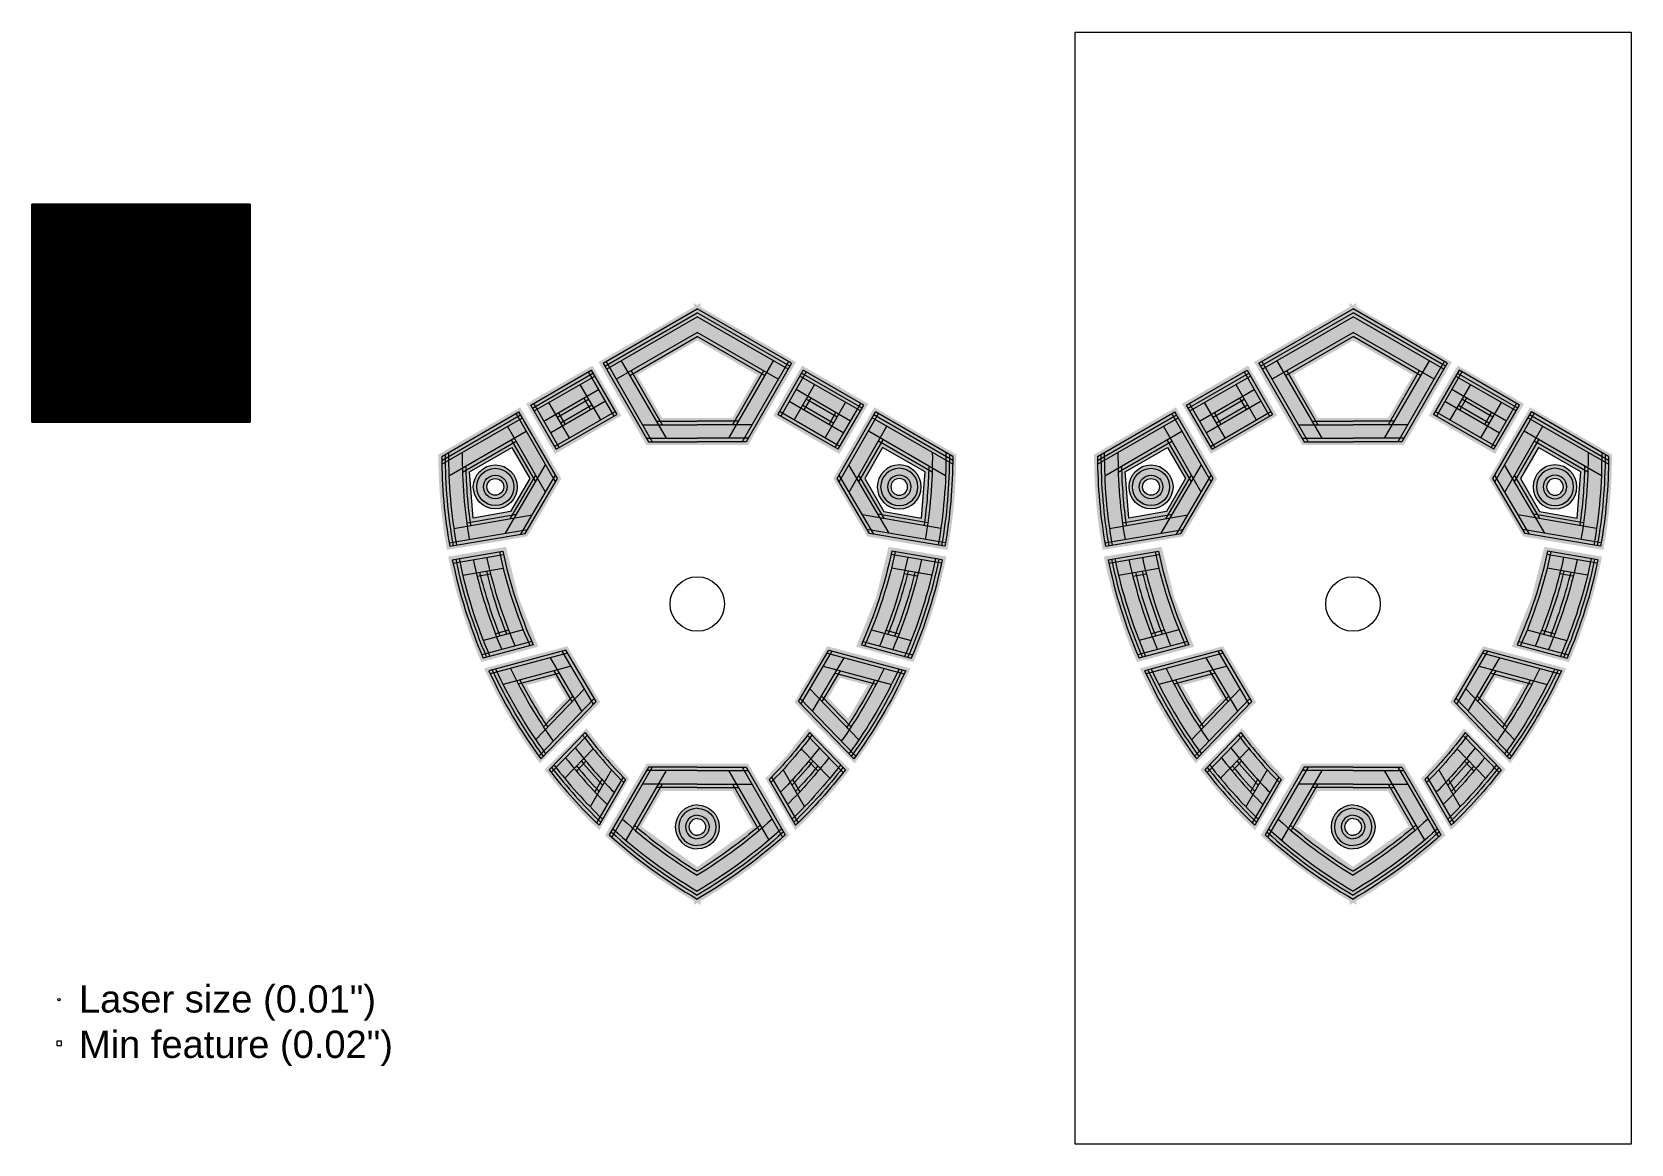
# Model space of a CAD drawing. Header units: inches. Extents: x -17.3 to 28.4, y -11 to 34.2.
# Drawn here: x -3.29 to 4.05, y 3.61 to 8.71 of the extents above; entities that cross this region are included whole.
import ezdxf

# ---------------------------------------------------------------- set-up
doc = ezdxf.new("R2010")
doc.units = ezdxf.units.IN
doc.header["$MEASUREMENT"] = 0
doc.layers.add('NOPLOT', color=5, linetype='Continuous', lineweight=5)
doc.styles.get("Standard").update_dxf_attribs({"font": 'arial.ttf'})
picture_1 = doc.add_image_def('image1.jpg', size_in_pixel=(640, 1280))

# ---------------------------------------------------------------- blocks, each defined once
blk = doc.blocks.new('256x256')
at = {"layer": 'NOPLOT'}
for p, q in [((0, 0), (0, 1)), ((1, 1), (0, 1)), ((1, 0.9961), (0, 0.9961)), ((1, 0.9922), (0, 0.9922)), ((1, 0.9883), (0, 0.9883)), ((1, 0.9844), (0, 0.9844)), ((1, 0.9805), (0, 0.9805)), ((1, 0.9766), (0, 0.9766)), ((1, 0.9727), (0, 0.9727)), ((1, 0.9688), (0, 0.9688)), ((1, 0.9648), (0, 0.9648)), ((1, 0.9609), (0, 0.9609)), ((1, 0.957), (0, 0.957)), ((0.0039, 0), (0.0039, 1)), ((0.0078, 0), (0.0078, 1)), ((0.0117, 0), (0.0117, 1)), ((0.0156, 0), (0.0156, 1)), ((0.0195, 0), (0.0195, 1)), ((0.0234, 0), (0.0234, 1)), ((0.0273, 0), (0.0273, 1)), ((0.0312, 0), (0.0312, 1)), ((0.0352, 0), (0.0352, 1)), ((0.0391, 0), (0.0391, 1)), ((0.043, 0), (0.043, 1)), ((0.0469, 0), (0.0469, 1)), ((0.0508, 0), (0.0508, 1)), ((0.0547, 0), (0.0547, 1)), ((0.0586, 0), (0.0586, 1)), ((0.0625, 0), (0.0625, 1)), ((0.0664, 0), (0.0664, 1)), ((0.0703, 0), (0.0703, 1)), ((0.0742, 0), (0.0742, 1)), ((0.0781, 0), (0.0781, 1)), ((0.082, 0), (0.082, 1)), ((0.0859, 0), (0.0859, 1)), ((0.0898, 0), (0.0898, 1)), ((0.0938, 0), (0.0938, 1)), ((0.0977, 0), (0.0977, 1)), ((0.1016, 0), (0.1016, 1)), ((0.1055, 0), (0.1055, 1)), ((0.1094, 0), (0.1094, 1)), ((0.1133, 0), (0.1133, 1)), ((0.1172, 0), (0.1172, 1)), ((0.1211, 0), (0.1211, 1)), ((0.125, 0), (0.125, 1)), ((0.1289, 0), (0.1289, 1)), ((0.1328, 0), (0.1328, 1)), ((0.1367, 0), (0.1367, 1)), ((0.1406, 0), (0.1406, 1)), ((0.1445, 0), (0.1445, 1)), ((0.1484, 0), (0.1484, 1)), ((0.1523, 0), (0.1523, 1)), ((0.1562, 0), (0.1562, 1)), ((0.1602, 0), (0.1602, 1)), ((0.1641, 0), (0.1641, 1)), ((0.168, 0), (0.168, 1)), ((0.1719, 0), (0.1719, 1)), ((0.1758, 0), (0.1758, 1)), ((0.1797, 0), (0.1797, 1)), ((0.1836, 0), (0.1836, 1)), ((0.1875, 0), (0.1875, 1)), ((0.1914, 0), (0.1914, 1)), ((0.1953, 0), (0.1953, 1)), ((0.1992, 0), (0.1992, 1)), ((0.2031, 0), (0.2031, 1)), ((0.207, 0), (0.207, 1)), ((0.2109, 0), (0.2109, 1)), ((0.2148, 0), (0.2148, 1)), ((0.2188, 0), (0.2188, 1)), ((0.2227, 0), (0.2227, 1)), ((0.2266, 0), (0.2266, 1)), ((0.2305, 0), (0.2305, 1)), ((0.2344, 0), (0.2344, 1)), ((0.2383, 0), (0.2383, 1)), ((0.2422, 0), (0.2422, 1)), ((0.2461, 0), (0.2461, 1)), ((0.25, 0), (0.25, 1)), ((0.2539, 0), (0.2539, 1)), ((0.2578, 0), (0.2578, 1)), ((0.2617, 0), (0.2617, 1)), ((0.2656, 0), (0.2656, 1)), ((0.2695, 0), (0.2695, 1)), ((0.2734, 0), (0.2734, 1)), ((0.2773, 0), (0.2773, 1)), ((0.2812, 0), (0.2812, 1)), ((0.2852, 0), (0.2852, 1)), ((0.2891, 0), (0.2891, 1)), ((0.293, 0), (0.293, 1)), ((0.2969, 0), (0.2969, 1)), ((0.3008, 0), (0.3008, 1)), ((0.3047, 0), (0.3047, 1)), ((0.3086, 0), (0.3086, 1)), ((0.3125, 0), (0.3125, 1)), ((0.3164, 0), (0.3164, 1)), ((0.3203, 0), (0.3203, 1)), ((0.3242, 0), (0.3242, 1)), ((0.3281, 0), (0.3281, 1)), ((0.332, 0), (0.332, 1)), ((0.3359, 0), (0.3359, 1)), ((0.3398, 0), (0.3398, 1)), ((0.3438, 0), (0.3438, 1)), ((0.3477, 0), (0.3477, 1)), ((0.3516, 0), (0.3516, 1)), ((0.3555, 0), (0.3555, 1)), ((0.3594, 0), (0.3594, 1)), ((0.3633, 0), (0.3633, 1)), ((0.3672, 0), (0.3672, 1)), ((0.3711, 0), (0.3711, 1)), ((0.375, 0), (0.375, 1)), ((0.3789, 0), (0.3789, 1)), ((0.3828, 0), (0.3828, 1)), ((0.3867, 0), (0.3867, 1)), ((0.3906, 0), (0.3906, 1)), ((0.3945, 0), (0.3945, 1)), ((0.3984, 0), (0.3984, 1)), ((0.4023, 0), (0.4023, 1)), ((0.4062, 0), (0.4062, 1)), ((0.4102, 0), (0.4102, 1)), ((0.4141, 0), (0.4141, 1)), ((0.418, 0), (0.418, 1)), ((0.4219, 0), (0.4219, 1)), ((0.4258, 0), (0.4258, 1)), ((0.4297, 0), (0.4297, 1)), ((0.4336, 0), (0.4336, 1)), ((0.4375, 0), (0.4375, 1)), ((0.4414, 0), (0.4414, 1)), ((0.4453, 0), (0.4453, 1)), ((0.4492, 0), (0.4492, 1)), ((0.4531, 0), (0.4531, 1)), ((0.457, 0), (0.457, 1)), ((0.4609, 0), (0.4609, 1)), ((0.4648, 0), (0.4648, 1)), ((0.4688, 0), (0.4688, 1)), ((0.4727, 0), (0.4727, 1)), ((0.4766, 0), (0.4766, 1)), ((0.4805, 0), (0.4805, 1)), ((0.4844, 0), (0.4844, 1)), ((0.4883, 0), (0.4883, 1)), ((0.4922, 0), (0.4922, 1)), ((0.4961, 0), (0.4961, 1)), ((0.5, 0), (0.5, 1)), ((0.5039, 0), (0.5039, 1)), ((0.5078, 0), (0.5078, 1)), ((0.5117, 0), (0.5117, 1)), ((0.5156, 0), (0.5156, 1)), ((0.5195, 0), (0.5195, 1)), ((0.5234, 0), (0.5234, 1)), ((0.5273, 0), (0.5273, 1)), ((0.5312, 0), (0.5312, 1)), ((0.5352, 0), (0.5352, 1)), ((0.5391, 0), (0.5391, 1)), ((0.543, 0), (0.543, 1)), ((0.5469, 0), (0.5469, 1)), ((0.5508, 0), (0.5508, 1)), ((0.5547, 0), (0.5547, 1)), ((0.5586, 0), (0.5586, 1)), ((0.5625, 0), (0.5625, 1)), ((0.5664, 0), (0.5664, 1)), ((0.5703, 0), (0.5703, 1)), ((0.5742, 0), (0.5742, 1)), ((0.5781, 0), (0.5781, 1)), ((0.582, 0), (0.582, 1)), ((0.5859, 0), (0.5859, 1)), ((0.5898, 0), (0.5898, 1)), ((0.5938, 0), (0.5938, 1)), ((0.5977, 0), (0.5977, 1)), ((0.6016, 0), (0.6016, 1)), ((0.6055, 0), (0.6055, 1)), ((0.6094, 0), (0.6094, 1)), ((0.6133, 0), (0.6133, 1)), ((0.6172, 0), (0.6172, 1)), ((0.6211, 0), (0.6211, 1)), ((0.625, 0), (0.625, 1)), ((0.6289, 0), (0.6289, 1)), ((0.6328, 0), (0.6328, 1)), ((0.6367, 0), (0.6367, 1)), ((0.6406, 0), (0.6406, 1)), ((0.6445, 0), (0.6445, 1)), ((0.6484, 0), (0.6484, 1)), ((0.6523, 0), (0.6523, 1)), ((0.6562, 0), (0.6562, 1)), ((0.6602, 0), (0.6602, 1)), ((0.6641, 0), (0.6641, 1)), ((0.668, 0), (0.668, 1)), ((0.6719, 0), (0.6719, 1)), ((0.6758, 0), (0.6758, 1)), ((0.6797, 0), (0.6797, 1)), ((0.6836, 0), (0.6836, 1)), ((0.6875, 0), (0.6875, 1)), ((0.6914, 0), (0.6914, 1)), ((0.6953, 0), (0.6953, 1)), ((0.6992, 0), (0.6992, 1)), ((0.7031, 0), (0.7031, 1)), ((0.707, 0), (0.707, 1)), ((0.7109, 0), (0.7109, 1)), ((0.7148, 0), (0.7148, 1)), ((0.7188, 0), (0.7188, 1)), ((0.7227, 0), (0.7227, 1)), ((0.7266, 0), (0.7266, 1)), ((0.7305, 0), (0.7305, 1)), ((0.7344, 0), (0.7344, 1)), ((0.7383, 0), (0.7383, 1)), ((0.7422, 0), (0.7422, 1)), ((0.7461, 0), (0.7461, 1)), ((0.75, 0), (0.75, 1)), ((0.7539, 0), (0.7539, 1)), ((0.7578, 0), (0.7578, 1)), ((0.7617, 0), (0.7617, 1)), ((0.7656, 0), (0.7656, 1)), ((0.7695, 0), (0.7695, 1)), ((0.7734, 0), (0.7734, 1)), ((0.7773, 0), (0.7773, 1)), ((0.7812, 0), (0.7812, 1)), ((0.7852, 0), (0.7852, 1)), ((0.7891, 0), (0.7891, 1)), ((0.793, 0), (0.793, 1)), ((0.7969, 0), (0.7969, 1)), ((0.8008, 0), (0.8008, 1)), ((0.8047, 0), (0.8047, 1)), ((0.8086, 0), (0.8086, 1)), ((0.8125, 0), (0.8125, 1)), ((0.8164, 0), (0.8164, 1)), ((0.8203, 0), (0.8203, 1)), ((0.8242, 0), (0.8242, 1)), ((0.8281, 0), (0.8281, 1)), ((0.832, 0), (0.832, 1)), ((0.8359, 0), (0.8359, 1)), ((0.8398, 0), (0.8398, 1)), ((0.8438, 0), (0.8438, 1)), ((0.8477, 0), (0.8477, 1)), ((0.8516, 0), (0.8516, 1)), ((0.8555, 0), (0.8555, 1)), ((0.8594, 0), (0.8594, 1)), ((0.8633, 0), (0.8633, 1)), ((0.8672, 0), (0.8672, 1)), ((0.8711, 0), (0.8711, 1)), ((0.875, 0), (0.875, 1)), ((0.8789, 0), (0.8789, 1)), ((0.8828, 0), (0.8828, 1)), ((0.8867, 0), (0.8867, 1)), ((0.8906, 0), (0.8906, 1)), ((0.8945, 0), (0.8945, 1)), ((0.8984, 0), (0.8984, 1)), ((0.9023, 0), (0.9023, 1)), ((0.9062, 0), (0.9062, 1)), ((0.9102, 0), (0.9102, 1)), ((0.9141, 0), (0.9141, 1)), ((0.918, 0), (0.918, 1)), ((0.9219, 0), (0.9219, 1)), ((0.9258, 0), (0.9258, 1)), ((0.9297, 0), (0.9297, 1)), ((0.9336, 0), (0.9336, 1)), ((0.9375, 0), (0.9375, 1)), ((0.9414, 0), (0.9414, 1)), ((0.9453, 0), (0.9453, 1)), ((0.9492, 0), (0.9492, 1)), ((0.9531, 0), (0.9531, 1)), ((0.957, 0), (0.957, 1)), ((0.9609, 0), (0.9609, 1)), ((0.9648, 0), (0.9648, 1)), ((0.9688, 0), (0.9688, 1)), ((0.9727, 0), (0.9727, 1)), ((0.9766, 0), (0.9766, 1)), ((0.9805, 0), (0.9805, 1)), ((0.9844, 0), (0.9844, 1)), ((0.9883, 0), (0.9883, 1)), ((0.9922, 0), (0.9922, 1)), ((0.9961, 0), (0.9961, 1)), ((1, 1), (1, 0)), ((1, 0.9531), (0, 0.9531)), ((1, 0.9492), (0, 0.9492)), ((1, 0.9453), (0, 0.9453)), ((1, 0.9414), (0, 0.9414)), ((1, 0.9375), (0, 0.9375)), ((1, 0.9336), (0, 0.9336)), ((1, 0.9297), (0, 0.9297)), ((1, 0.9258), (0, 0.9258)), ((1, 0.9219), (0, 0.9219)), ((1, 0.918), (0, 0.918)), ((1, 0.9141), (0, 0.9141)), ((1, 0.9102), (0, 0.9102)), ((1, 0.9062), (0, 0.9062)), ((1, 0.9023), (0, 0.9023)), ((1, 0.8984), (0, 0.8984)), ((1, 0.8945), (0, 0.8945)), ((1, 0.8906), (0, 0.8906)), ((1, 0.8867), (0, 0.8867)), ((1, 0.8828), (0, 0.8828)), ((1, 0.8789), (0, 0.8789)), ((1, 0.875), (0, 0.875)), ((1, 0.8711), (0, 0.8711)), ((1, 0.8672), (0, 0.8672)), ((1, 0.8633), (0, 0.8633)), ((1, 0.8594), (0, 0.8594)), ((1, 0.8555), (0, 0.8555)), ((1, 0.8516), (0, 0.8516)), ((1, 0.8477), (0, 0.8477)), ((1, 0.8438), (0, 0.8438)), ((1, 0.8398), (0, 0.8398)), ((1, 0.8359), (0, 0.8359)), ((1, 0.832), (0, 0.832)), ((1, 0.8281), (0, 0.8281)), ((1, 0.8242), (0, 0.8242)), ((1, 0.8203), (0, 0.8203)), ((1, 0.8164), (0, 0.8164)), ((1, 0.8125), (0, 0.8125)), ((1, 0.8086), (0, 0.8086)), ((1, 0.8047), (0, 0.8047)), ((1, 0.8008), (0, 0.8008)), ((1, 0.7969), (0, 0.7969)), ((1, 0.793), (0, 0.793)), ((1, 0.7891), (0, 0.7891)), ((1, 0.7852), (0, 0.7852)), ((1, 0.7812), (0, 0.7812)), ((1, 0.7773), (0, 0.7773)), ((1, 0.7734), (0, 0.7734)), ((1, 0.7695), (0, 0.7695)), ((1, 0.7656), (0, 0.7656)), ((1, 0.7617), (0, 0.7617)), ((1, 0.7578), (0, 0.7578)), ((1, 0.7539), (0, 0.7539)), ((1, 0.75), (0, 0.75)), ((1, 0.7461), (0, 0.7461)), ((1, 0.7422), (0, 0.7422)), ((1, 0.7383), (0, 0.7383)), ((1, 0.7344), (0, 0.7344)), ((1, 0.7305), (0, 0.7305)), ((1, 0.7266), (0, 0.7266)), ((1, 0.7227), (0, 0.7227)), ((1, 0.7188), (0, 0.7188)), ((1, 0.7148), (0, 0.7148)), ((1, 0.7109), (0, 0.7109)), ((1, 0.707), (0, 0.707)), ((1, 0.7031), (0, 0.7031)), ((1, 0.6992), (0, 0.6992)), ((1, 0.6953), (0, 0.6953)), ((1, 0.6914), (0, 0.6914)), ((1, 0.6875), (0, 0.6875)), ((1, 0.6836), (0, 0.6836)), ((1, 0.6797), (0, 0.6797)), ((1, 0.6758), (0, 0.6758)), ((1, 0.6719), (0, 0.6719)), ((1, 0.668), (0, 0.668)), ((1, 0.6641), (0, 0.6641)), ((1, 0.6602), (0, 0.6602)), ((1, 0.6562), (0, 0.6562)), ((1, 0.6523), (0, 0.6523)), ((1, 0.6484), (0, 0.6484)), ((1, 0.6445), (0, 0.6445)), ((1, 0.6406), (0, 0.6406)), ((1, 0.6367), (0, 0.6367)), ((1, 0.6328), (0, 0.6328)), ((1, 0.6289), (0, 0.6289)), ((1, 0.625), (0, 0.625)), ((1, 0.6211), (0, 0.6211)), ((1, 0.6172), (0, 0.6172)), ((1, 0.6133), (0, 0.6133)), ((1, 0.6094), (0, 0.6094)), ((1, 0.6055), (0, 0.6055)), ((1, 0.6016), (0, 0.6016)), ((1, 0.5977), (0, 0.5977)), ((1, 0.5938), (0, 0.5938)), ((1, 0.5898), (0, 0.5898)), ((1, 0.5859), (0, 0.5859)), ((1, 0.582), (0, 0.582)), ((1, 0.5781), (0, 0.5781)), ((1, 0.5742), (0, 0.5742)), ((1, 0.5703), (0, 0.5703)), ((1, 0.5664), (0, 0.5664)), ((1, 0.5625), (0, 0.5625)), ((1, 0.5586), (0, 0.5586)), ((1, 0.5547), (0, 0.5547)), ((1, 0.5508), (0, 0.5508)), ((1, 0.5469), (0, 0.5469)), ((1, 0.543), (0, 0.543)), ((1, 0.5391), (0, 0.5391)), ((1, 0.5352), (0, 0.5352)), ((1, 0.5312), (0, 0.5312)), ((1, 0.5273), (0, 0.5273)), ((1, 0.5234), (0, 0.5234)), ((1, 0.5195), (0, 0.5195)), ((1, 0.5156), (0, 0.5156)), ((1, 0.5117), (0, 0.5117)), ((1, 0.5078), (0, 0.5078)), ((1, 0.5039), (0, 0.5039)), ((1, 0.5), (0, 0.5)), ((1, 0.4961), (0, 0.4961)), ((1, 0.4922), (0, 0.4922)), ((1, 0.4883), (0, 0.4883)), ((1, 0.4844), (0, 0.4844)), ((1, 0.4805), (0, 0.4805)), ((1, 0.4766), (0, 0.4766)), ((1, 0.4727), (0, 0.4727)), ((1, 0.4688), (0, 0.4688)), ((1, 0.4648), (0, 0.4648)), ((1, 0.4609), (0, 0.4609)), ((1, 0.457), (0, 0.457)), ((1, 0.4531), (0, 0.4531)), ((1, 0.4492), (0, 0.4492)), ((1, 0.4453), (0, 0.4453)), ((1, 0.4414), (0, 0.4414)), ((1, 0.4375), (0, 0.4375)), ((1, 0.4336), (0, 0.4336)), ((1, 0.4297), (0, 0.4297)), ((1, 0.4258), (0, 0.4258)), ((1, 0.4219), (0, 0.4219)), ((1, 0.418), (0, 0.418)), ((1, 0.4141), (0, 0.4141)), ((1, 0.4102), (0, 0.4102)), ((1, 0.4062), (0, 0.4062)), ((1, 0.4023), (0, 0.4023)), ((1, 0.3984), (0, 0.3984)), ((1, 0.3945), (0, 0.3945)), ((1, 0.3906), (0, 0.3906)), ((1, 0.3867), (0, 0.3867)), ((1, 0.3828), (0, 0.3828)), ((1, 0.3789), (0, 0.3789)), ((1, 0.375), (0, 0.375)), ((1, 0.3711), (0, 0.3711)), ((1, 0.3672), (0, 0.3672)), ((1, 0.3633), (0, 0.3633)), ((1, 0.3594), (0, 0.3594)), ((1, 0.3555), (0, 0.3555)), ((1, 0.3516), (0, 0.3516)), ((1, 0.3477), (0, 0.3477)), ((1, 0.3438), (0, 0.3438)), ((1, 0.3398), (0, 0.3398)), ((1, 0.3359), (0, 0.3359)), ((1, 0.332), (0, 0.332)), ((1, 0.3281), (0, 0.3281)), ((1, 0.3242), (0, 0.3242)), ((1, 0.3203), (0, 0.3203)), ((1, 0.3164), (0, 0.3164)), ((1, 0.3125), (0, 0.3125)), ((1, 0.3086), (0, 0.3086)), ((1, 0.3047), (0, 0.3047)), ((1, 0.3008), (0, 0.3008)), ((1, 0.2969), (0, 0.2969)), ((1, 0.293), (0, 0.293)), ((1, 0.2891), (0, 0.2891)), ((1, 0.2852), (0, 0.2852)), ((1, 0.2812), (0, 0.2812)), ((1, 0.2773), (0, 0.2773)), ((1, 0.2734), (0, 0.2734)), ((1, 0.2695), (0, 0.2695)), ((1, 0.2656), (0, 0.2656)), ((1, 0.2617), (0, 0.2617)), ((1, 0.2578), (0, 0.2578)), ((1, 0.2539), (0, 0.2539)), ((1, 0.25), (0, 0.25)), ((1, 0.2461), (0, 0.2461)), ((1, 0.2422), (0, 0.2422)), ((1, 0.2383), (0, 0.2383)), ((1, 0.2344), (0, 0.2344)), ((1, 0.2305), (0, 0.2305)), ((1, 0.2266), (0, 0.2266)), ((1, 0.2227), (0, 0.2227)), ((1, 0.2188), (0, 0.2188)), ((1, 0.2148), (0, 0.2148)), ((1, 0.2109), (0, 0.2109)), ((1, 0.207), (0, 0.207)), ((1, 0.2031), (0, 0.2031)), ((1, 0.1992), (0, 0.1992)), ((1, 0.1953), (0, 0.1953)), ((1, 0.1914), (0, 0.1914)), ((1, 0.1875), (0, 0.1875)), ((1, 0.1836), (0, 0.1836)), ((1, 0.1797), (0, 0.1797)), ((1, 0.1758), (0, 0.1758)), ((1, 0.1719), (0, 0.1719)), ((1, 0.168), (0, 0.168)), ((1, 0.1641), (0, 0.1641)), ((1, 0.1602), (0, 0.1602)), ((1, 0.1562), (0, 0.1562)), ((1, 0.1523), (0, 0.1523)), ((1, 0.1484), (0, 0.1484)), ((1, 0.1445), (0, 0.1445)), ((1, 0.1406), (0, 0.1406)), ((1, 0.1367), (0, 0.1367)), ((1, 0.1328), (0, 0.1328)), ((1, 0.1289), (0, 0.1289)), ((1, 0.125), (0, 0.125)), ((1, 0.1211), (0, 0.1211)), ((1, 0.1172), (0, 0.1172)), ((1, 0.1133), (0, 0.1133)), ((1, 0.1094), (0, 0.1094)), ((1, 0.1055), (0, 0.1055)), ((1, 0.1016), (0, 0.1016)), ((1, 0.0977), (0, 0.0977)), ((1, 0.0938), (0, 0.0938)), ((1, 0.0898), (0, 0.0898)), ((1, 0.0859), (0, 0.0859)), ((1, 0.082), (0, 0.082)), ((1, 0.0781), (0, 0.0781)), ((1, 0.0742), (0, 0.0742)), ((1, 0.0703), (0, 0.0703)), ((1, 0.0664), (0, 0.0664)), ((1, 0.0625), (0, 0.0625)), ((1, 0.0586), (0, 0.0586)), ((1, 0.0547), (0, 0.0547)), ((1, 0.0508), (0, 0.0508)), ((1, 0.0469), (0, 0.0469)), ((1, 0.043), (0, 0.043)), ((1, 0.0391), (0, 0.0391)), ((1, 0.0352), (0, 0.0352)), ((1, 0.0312), (0, 0.0312)), ((1, 0.0273), (0, 0.0273)), ((1, 0.0234), (0, 0.0234)), ((1, 0.0195), (0, 0.0195)), ((1, 0.0156), (0, 0.0156)), ((1, 0.0117), (0, 0.0117)), ((1, 0.0078), (0, 0.0078)), ((1, 0.0039), (0, 0.0039)), ((0, 0), (1, 0))]:
    blk.add_line(p, q, dxfattribs=at)
blk = doc.blocks.new('Shield_Small_half')
at = {"layer": 'NOPLOT', "true_color": 0xffffff}
h = blk.add_hatch(color=7, dxfattribs=at)
h.dxf.hatch_style = 1
h.paths.add_polyline_path([(-0.8047, -0.874), (-0.9663, -0.9018), (-0.9825, -0.7029), (-0.7991, -0.597), (-0.7219, -0.7307)])
h.paths.add_polyline_path([(-0.6502, -1.7664), (-0.735, -1.6225), (-0.6161, -1.5906), (-0.5647, -1.6777)])
edge = h.paths.add_edge_path()
edge.add_line((-0.6783, -1.9591), (-0.4992, -1.78))
edge.add_line((-0.4992, -1.78), (-0.4992, -1.78))
edge.add_line((-0.4992, -1.78), (-0.4996, -1.7795))
edge.add_line((-0.4996, -1.7795), (-0.4182, -1.6949))
edge.add_line((-0.4182, -1.6949), (-0.5602, -1.454))
edge.add_line((-0.5602, -1.454), (-0.6734, -1.4843))
edge.add_line((-0.6734, -1.4843), (-0.6735, -1.484))
edge.add_line((-0.6735, -1.484), (-0.9192, -1.5499))
edge.add_arc((1.1016, -0.636), 2.2178, 204.33461, 216.62592)
edge = h.paths.add_edge_path()
edge.add_line((-0.2705, -2.0482), (-0.3984, -2.2697))
edge.add_arc((1.1016, -0.636), 2.2178, 227.44442, 240.65507)
edge.add_line((0.0147, -2.5692), (0.0147, -2.4158))
edge.add_line((0.0147, -2.4158), (-0.24, -2.2316))
edge.add_line((-0.24, -2.2316), (-0.1515, -2.0784))
edge.add_line((-0.1515, -2.0784), (0.0147, -2.0784))
edge.add_line((0.0147, -2.0784), (0.0147, -1.9609))
edge.add_line((0.0147, -1.9609), (-0.2194, -1.9609))
edge.add_line((-0.2194, -1.9609), (-0.27, -2.0486))
edge.add_line((-0.27, -2.0486), (-0.2705, -2.0482))
edge = h.paths.add_edge_path()
edge.add_line((-0.422, -2.2476), (-0.293, -2.0241))
edge.add_line((-0.293, -2.0241), (-0.389, -1.9212))
edge.add_line((-0.389, -1.9212), (-0.4779, -1.8073))
edge.add_line((-0.4779, -1.8073), (-0.6583, -1.9856))
edge.add_arc((1.1016, -0.636), 2.2178, 217.48397, 226.60838)
edge = h.paths.add_edge_path()
edge.add_line((-0.825, -1.0256), (-1.0738, -1.0677))
edge.add_arc((1.1016, -0.636), 2.2178, 191.22435, 203.55831)
edge.add_line((-0.9314, -1.5224), (-0.6847, -1.4563))
edge.add_line((-0.6847, -1.4563), (-0.77, -1.2448))
edge.add_line((-0.77, -1.2448), (-0.825, -1.0256))
edge = h.paths.add_edge_path()
edge.add_line((-0.6384, -0.6399), (-0.7633, -0.4237))
edge.add_line((-0.7633, -0.4237), (-1.1162, -0.6275))
edge.add_arc((1.1016, -0.636), 2.2178, 179.78069, 190.47205)
edge.add_line((-1.0793, -1.0391), (-0.8319, -0.9981))
edge.add_line((-0.8319, -0.9981), (-0.832, -0.9979))
edge.add_line((-0.832, -0.9979), (-0.7329, -0.9809))
edge.add_line((-0.7329, -0.9809), (-0.586, -0.7312))
edge.add_line((-0.586, -0.7312), (-0.6386, -0.64))
edge.add_line((-0.6386, -0.64), (-0.6384, -0.6399))
h.paths.add_polyline_path([(-0.4264, -0.2292), (-0.3015, -0.4454), (-0.3013, -0.4453), (-0.2194, -0.5872), (0.0147, -0.5872), (0.0147, -0.4697), (-0.1515, -0.4697), (-0.2583, -0.2848), (0.0147, -0.1272), (0.0147, 0.0254)])
h.paths.add_polyline_path([(-0.327, -0.4601), (-0.4518, -0.2439), (-0.7378, -0.409), (-0.613, -0.6253)])
h = blk.add_hatch(color=7, dxfattribs=at)
h.dxf.hatch_style = 1
h.paths.add_polyline_path([(-0.2784, -0.2794), (0, -0.1187), (0, 0), (-0.4061, -0.2345), (-0.2109, -0.5725), (0, -0.5725), (0, -0.4844), (-0.16, -0.4844)])
h = blk.add_hatch(color=7, dxfattribs=at)
h.dxf.hatch_style = 1
h.paths.add_polyline_path([(-0.457, -0.2638), (-0.7179, -0.4145), (-0.6078, -0.6053), (-0.3468, -0.4546)])
h.paths.add_polyline_path([(-0.5755, -0.4849), (-0.5902, -0.4595), (-0.4819, -0.3969), (-0.4672, -0.4224)], flags=16)
h = blk.add_hatch(color=7, dxfattribs=at)
h.dxf.hatch_style = 1
h.paths.add_polyline_path([(-0.7688, -0.4439), (-1.1016, -0.636, 0.044227), (-1.0672, -1.0235), (-0.7421, -0.9676), (-0.603, -0.7311)])
h.paths.add_polyline_path([(-0.705, -0.7307), (-0.7973, -0.8877), (-0.9796, -0.919, -0.026785), (-0.9979, -0.6949), (-0.7937, -0.577)], flags=16)
h = blk.add_hatch(color=7, dxfattribs=at)
h.dxf.hatch_style = 1
edge = h.paths.add_edge_path()
edge.add_arc((-0.8708, -0.7673), 0.0948, 0, 360)
edge = h.paths.add_edge_path(flags=17)
edge.add_arc((-0.8708, -0.7673), 0.0361, 0, 360)
h = blk.add_hatch(color=7, dxfattribs=at)
h.dxf.hatch_style = 1
h.paths.add_polyline_path([(-0.8389, -1.0438), (-1.0561, -1.0812, 0.050608), (-0.9227, -1.5055), (-0.7074, -1.4478, -0.053721)])
h.paths.add_polyline_path([(-0.9349, -1.1498), (-0.9059, -1.1448, 0.030969), (-0.8277, -1.3888), (-0.8562, -1.3965, -0.030855)], flags=16)
h = blk.add_hatch(color=7, dxfattribs=at)
h.dxf.hatch_style = 1
h.paths.add_polyline_path([(-0.5672, -1.4711), (-0.8985, -1.5599, 0.050176), (-0.6744, -1.9397), (-0.4365, -1.6927)])
h.paths.add_polyline_path([(-0.7575, -1.6133), (-0.6091, -1.5736), (-0.5464, -1.6798), (-0.653, -1.7905, -0.0245)], flags=16)
h = blk.add_hatch(color=7, dxfattribs=at)
h.dxf.hatch_style = 1
h.paths.add_polyline_path([(-0.4839, -1.8267), (-0.6385, -1.9872, 0.036527), (-0.4234, -2.2261), (-0.3096, -2.0289, -0.033707)])
h.paths.add_polyline_path([(-0.4904, -1.9605, 0.0131), (-0.4189, -2.0421), (-0.4343, -2.0687, -0.013797), (-0.5109, -1.9818)], flags=16)
h = blk.add_hatch(color=7, dxfattribs=at)
h.dxf.hatch_style = 1
h.paths.add_polyline_path([(-0.2594, -2.2357), (-0.16, -2.0637), (0, -2.0637), (0, -1.9756), (-0.2109, -1.9756), (-0.3793, -2.2672, 0.05343), (0, -2.5439), (0, -2.4242, -0.03822)])
h = blk.add_hatch(color=7, dxfattribs=at)
h.dxf.hatch_style = 1
edge = h.paths.add_edge_path()
edge.add_line((0, -2.328), (0, -2.1383))
edge.add_arc((0, -2.2332), 0.0948, 90, 270)
edge = h.paths.add_edge_path()
edge.add_line((0, -2.2693), (0, -2.1971))
edge.add_arc((0, -2.2332), 0.0361, 90, 270)
at = {"layer": 'NOPLOT'}
for p, q in [((-0.4061, -0.2345), (0, 0)), ((-0.3987, -0.2472), (0, -0.017)), ((-0.3914, -0.2599), (0, -0.0339)), ((-0.3493, -0.3034), (0, -0.1018)), ((-0.2911, -0.2868), (0, -0.1187)), ((-0.7179, -0.4145), (-0.457, -0.2638)), ((-0.4061, -0.2345), (-0.2109, -0.5725)), ((-0.3934, -0.2271), (-0.1939, -0.5725)), ((-0.3278, -0.2232), (-0.1346, -0.5578)), ((-0.2857, -0.2667), (-0.1515, -0.4991)), ((-0.7106, -0.4272), (-0.4497, -0.2766)), ((-0.7032, -0.4399), (-0.4423, -0.2893)), ((-0.5059, -0.326), (-0.4178, -0.4786)), ((-0.6612, -0.4835), (-0.4257, -0.3475)), ((-0.5515, -0.5559), (-0.6397, -0.4032)), ((-0.3963, -0.3984), (-0.6318, -0.5344)), ((-0.6029, -0.4668), (-0.4692, -0.3896)), ((-0.4893, -0.3842), (-0.4599, -0.4351)), ((-1.1016, -0.636), (-0.7688, -0.4439)), ((-1.1015, -0.6529), (-0.7615, -0.4566)), ((-1.1013, -0.6698), (-0.7541, -0.4693)), ((-0.6115, -0.7457), (-0.7815, -0.4512)), ((-0.603, -0.7311), (-0.7688, -0.4439)), ((-0.6151, -0.5926), (-0.3542, -0.4419)), ((-0.6078, -0.6053), (-0.3468, -0.4546)), ((-0.5682, -0.4976), (-0.5976, -0.4468)), ((-0.4545, -0.415), (-0.5882, -0.4923)), ((-1.0706, -0.7199), (-0.7375, -0.5275)), ((-0.6542, -0.7893), (-0.8177, -0.506)), ((-0.2363, -0.4991), (0, -0.4991)), ((-0.177, -0.4844), (0, -0.4844)), ((-1.0124, -0.7032), (-0.781, -0.5696)), ((-0.6965, -0.7453), (-0.8011, -0.5643)), ((-0.2194, -0.5578), (0, -0.5578)), ((-0.2109, -0.5725), (0, -0.5725)), ((-0.8271, -0.9673), (-0.6537, -0.6726)), ((-0.8071, -0.9043), (-0.6964, -0.7162)), ((-0.761, -0.9709), (-0.6114, -0.7165)), ((-0.7421, -0.9676), (-0.603, -0.7311)), ((-1.05, -0.946), (-0.7123, -0.888)), ((-0.9941, -0.9215), (-0.7784, -0.8844)), ((-1.0698, -1.009), (-0.7323, -0.951)), ((-1.0673, -1.0235), (-0.7421, -0.9676)), ((-0.5672, -1.4711), (-0.8985, -1.5599)), ((-0.5595, -1.4842), (-0.8922, -1.5734)), ((-0.4971, -1.7345), (-0.6331, -1.504)), ((-0.447, -1.7037), (-0.5819, -1.475)), ((-0.4365, -1.6927), (-0.5672, -1.4711)), ((-0.5432, -1.5407), (-0.837, -1.6194)), ((-0.5944, -1.5696), (-0.772, -1.6172)), ((-0.5387, -1.693), (-0.6168, -1.5604)), ((-0.6968, -1.8571), (-0.4858, -1.6381)), ((-0.6832, -1.9277), (-0.4442, -1.6796)), ((-0.6744, -1.9397), (-0.4365, -1.6927)), ((-0.6634, -1.8013), (-0.5358, -1.6688)), ((-0.2109, -1.9756), (-0.3793, -2.2672)), ((-0.1939, -1.9756), (-0.3681, -2.2773)), ((-0.1346, -1.9902), (-0.3081, -2.2907)), ((0, -1.9902), (-0.2194, -1.9902)), ((0, -1.9756), (-0.2109, -1.9756)), ((-0.1515, -2.049), (-0.2668, -2.2487)), ((0, -2.049), (-0.2363, -2.049)), ((0, -2.0637), (-0.177, -2.0637))]:
    blk.add_line(p, q, dxfattribs=at)
for points in [[(-0.4697, -0.2712), (-0.3596, -0.462)], [(-0.457, -0.2638), (-0.3468, -0.4546)], [(-0.5951, -0.598), (-0.7052, -0.4072)], [(-0.6078, -0.6053), (-0.7179, -0.4145)], [(-1.0561, -1.0812), (-0.8389, -1.0438)], [(-1.0531, -1.0955), (-0.8358, -1.0582)], [(-1.011, -1.1479), (-0.8369, -1.118)], [(-0.9495, -1.1523), (-0.8914, -1.1423)], [(-0.7135, -1.4343), (-0.9285, -1.4919)], [(-0.7508, -1.3834), (-0.9222, -1.4294)], [(-0.8134, -1.385), (-0.8705, -1.4003)], [(-0.7074, -1.4478), (-0.9227, -1.5055)], [(-0.6385, -1.9872), (-0.4839, -1.8267)], [(-0.6294, -1.9989), (-0.475, -1.8385)], [(-0.5716, -2.0236), (-0.4485, -1.8958)], [(-0.5212, -1.9924), (-0.4802, -1.9498)], [(-0.37, -1.9867), (-0.462, -2.1461)], [(-0.4112, -2.0287), (-0.4419, -2.082)], [(-0.3202, -2.018), (-0.4343, -2.2155)], [(-0.3096, -2.0289), (-0.4234, -2.2261)]]:
    blk.add_lwpolyline(points, dxfattribs=at)
blk.add_lwpolyline([(-0.7991, -0.597), (-0.7219, -0.7307), (-0.8047, -0.874), (-0.9663, -0.9018), (-0.9825, -0.7029)], close=True, dxfattribs=at)
for radius in [0.0948, 0.0802, 0.0508, 0.0361]:
    blk.add_circle((-0.8708, -0.7673), radius, dxfattribs=at)
for centre, radius, start, end in [((1.1016, -0.636), 2.1738, 179.55196, 190.13458), ((1.1016, -0.636), 2.115, 179.53949, 189.74744), ((1.1016, -0.636), 2.2031, 180, 190.12942), ((1.1016, -0.636), 2.1884, 179.77774, 190.13198), ((1.1016, -0.636), 2.1003, 181.15005, 188.14456), ((1.1016, -0.636), 2.2031, 191.65766, 203.24631), ((1.1016, -0.636), 2.1884, 191.67048, 203.30204), ((1.1016, -0.636), 2.1738, 191.68348, 203.35854), ((1.1016, -0.636), 2.115, 192.13546, 203.19026), ((1.1016, -0.636), 2.0562, 192.20373, 203.42594), ((1.1016, -0.636), 1.9975, 191.85438, 204.10206), ((1.1016, -0.636), 1.9828, 191.86999, 204.17006), ((1.1016, -0.636), 2.1003, 193.75741, 201.63159), ((1.1016, -0.636), 2.0709, 193.81439, 201.72609), ((1.1016, -0.636), 2.2031, 204.79337, 216.28325), ((1.1016, -0.636), 2.1884, 204.85976, 216.21687), ((1.1016, -0.636), 2.1738, 204.92705, 216.14957), ((1.1016, -0.636), 2.115, 205.61026, 215.46637), ((1.1016, -0.636), 2.1003, 207.32091, 213.75571), ((1.1016, -0.636), 1.9975, 216.97456, 224.74443), ((1.1016, -0.636), 1.9828, 216.90656, 224.62865), ((1.1016, -0.636), 2.0562, 217.65068, 224.7667), ((1.1016, -0.636), 2.2031, 217.83031, 226.19804), ((1.1016, -0.636), 2.1884, 217.77458, 226.10356), ((1.1016, -0.636), 2.1738, 217.71808, 226.00776), ((1.1016, -0.636), 2.115, 217.88636, 225.19967), ((1.1016, -0.636), 2.1003, 219.44503, 223.42861), ((1.1016, -0.636), 2.0709, 219.35054, 223.18663), ((1.1016, -0.636), 2.115, 227.65576, 238.61183), ((0, -2.2332), 0.0948, 90, 270), ((0, -2.2332), 0.0802, 90, 270), ((0, -2.2332), 0.0508, 90, 270), ((0, -2.2332), 0.0361, 90, 270), ((1.1016, -0.636), 2.2031, 227.76628, 240), ((1.1016, -0.636), 2.1884, 227.68289, 239.77774), ((1.1016, -0.636), 2.1738, 227.59835, 239.55196), ((1.1016, -0.636), 2.1003, 229.2043, 238.36706)]:
    blk.add_arc(centre, radius, start, end, dxfattribs=at)
blk = doc.blocks.new('Shield_Small_Full')
at = {"layer": 'NOPLOT'}
blk.add_circle((0, -2.9585), 0.125, dxfattribs=at)
at = {"layer": 'NOPLOT', "yscale": 1.063829787234037, "zscale": 1.063829787234037}
for xscale in [1.063829787234037, -1.063829787234037]:
    blk.add_blockref('Shield_Small_half', (0, -1.6053), dxfattribs=dict(at, xscale=xscale))

msp = doc.modelspace()

# ---------------------------------------------------------------- linework, layer by layer
at = {"layer": 'NOPLOT'}
msp.add_lwpolyline([(-3.174, 4.0661), (-3.154, 4.0661), (-3.154, 4.0861), (-3.174, 4.0861)], close=True, dxfattribs=at)
msp.add_circle((-3.1652, 4.2763), 0.005, dxfattribs=at)

# ---------------------------------------------------------------- block references
for name, p in [('256x256', (-3.2887, 6.9256)), ('Shield_Small_Full', (-0.2374, 9.0499)), ('Shield_Small_Full', (2.7701, 9.0499))]:
    msp.add_blockref(name, p, dxfattribs=at)

# ---------------------------------------------------------------- texts
at = {"layer": 'NOPLOT', "insert": (-3.0733, 4.3427), "char_height": 0.125, "attachment_point": 1}
msp.add_mtext_dynamic_manual_height_columns('Laser size (0.01")\\PMin feature (0.02")', width=1.789542, gutter_width=1, heights=[0], dxfattribs=at)

# ---------------------------------------------------------------- pictures from other files: only their frames are drawn
at = {"layer": 'NOPLOT'}
image = msp.add_image(picture_1, insert=(1.4951, 3.6146), size_in_units=(2.55, 5.1), dxfattribs=dict(at, fade=73))
image.dxf.flags = 15

doc.saveas('drawing.dxf')
